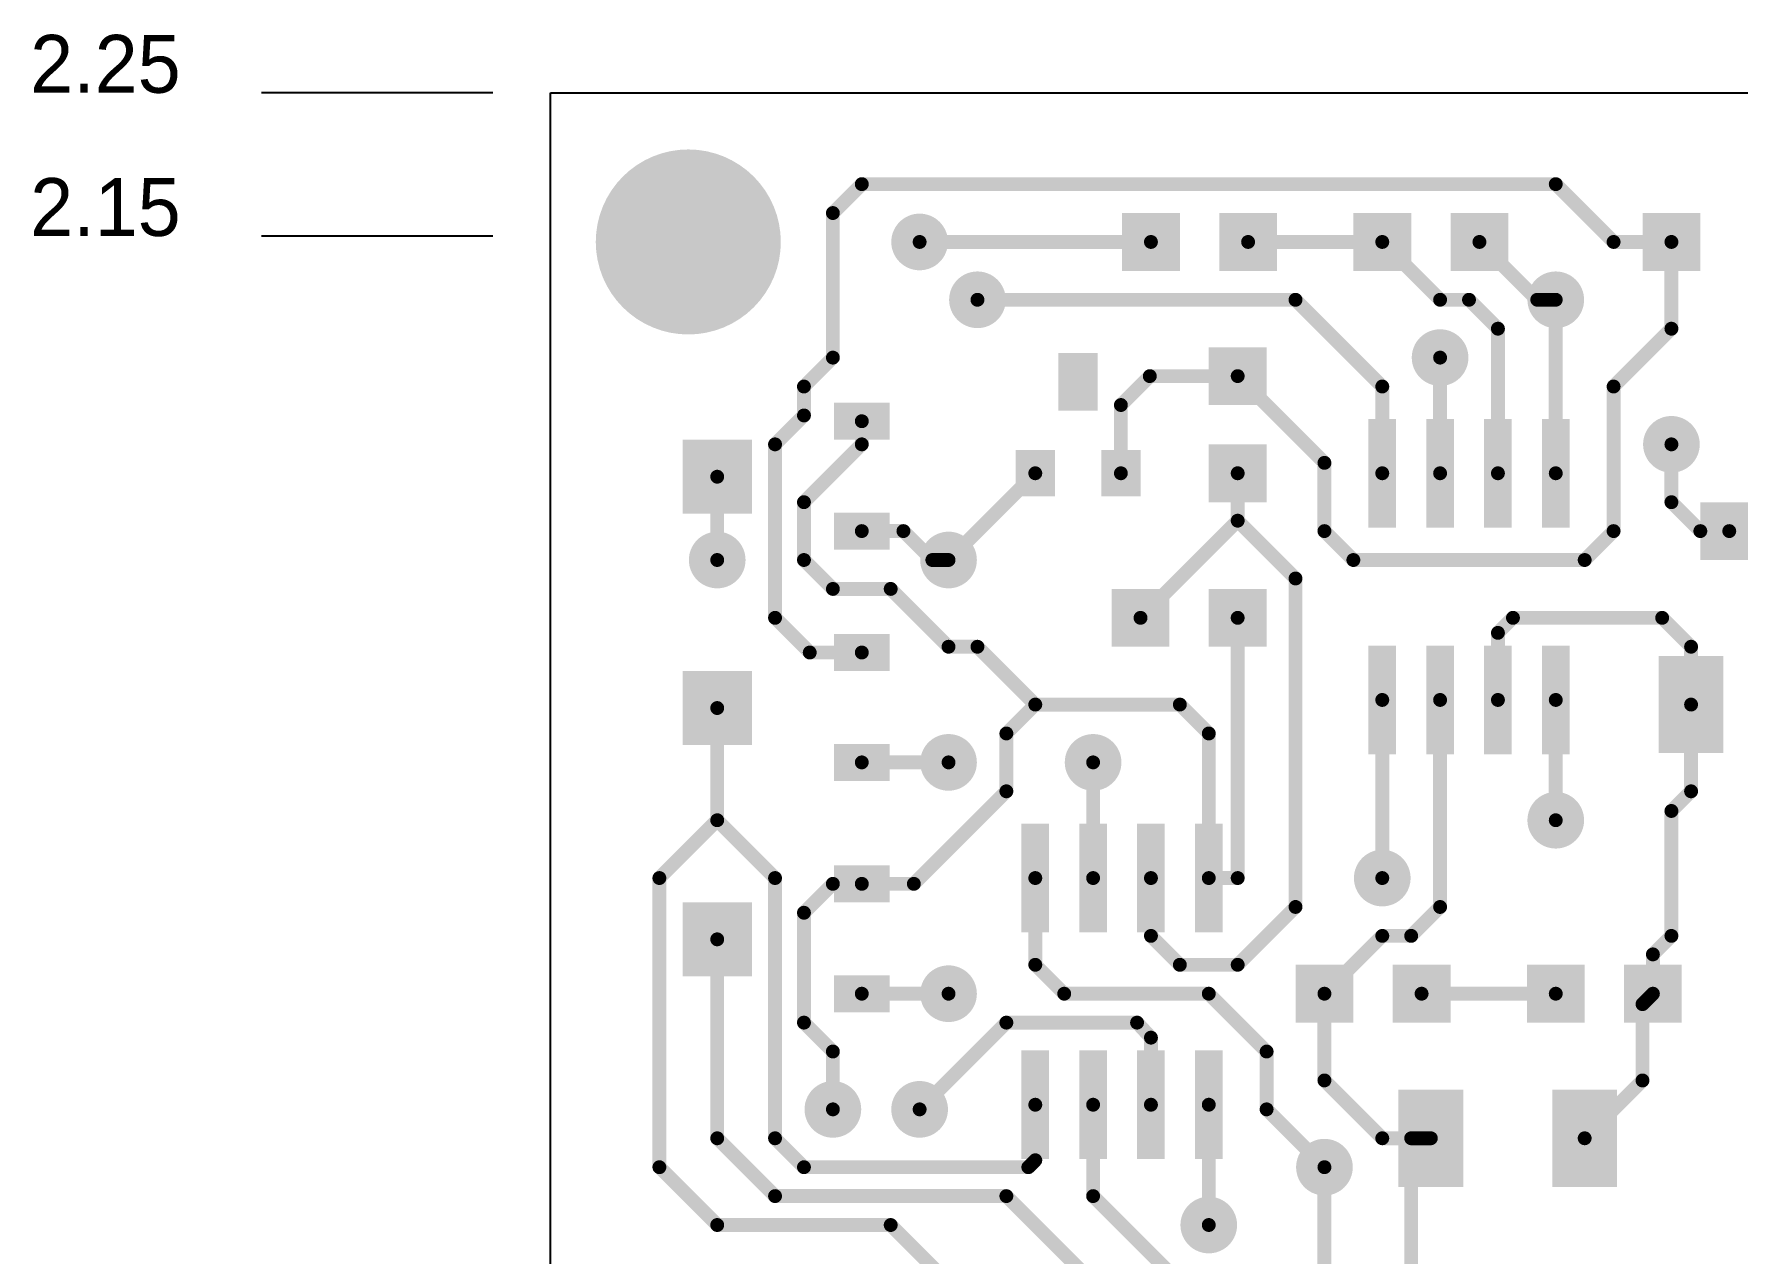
# Model space of a CAD drawing. Extents: x -0.35 to 2.85, y -0.25 to 2.55.
# Drawn here: x -0.347 to 1.127, y 1.496 to 2.551 of the extents above; entities that cross this region are included whole.
import ezdxf

# ---------------------------------------------------------------- set-up
doc = ezdxf.new("R2010")
doc.units = 0
doc.header["$MEASUREMENT"] = 0
doc.layers.get('0').update_dxf_attribs({"linetype": 'CONTINUOUS'})
doc.layers.add('TOP', color=7, linetype='CONTINUOUS')

msp = doc.modelspace()

# ---------------------------------------------------------------- linework, layer by layer
at = {"linetype": 'CONTINUOUS'}
for p, q in [((0.05, 2.5), (-0.15, 2.5)), ((0.1, 2.5), (2.4, 2.5)), ((0.1, 0.4), (0.1, 2.5)), ((0.05, 2.376), (-0.15, 2.376))]:
    msp.add_line(p, q, dxfattribs=at)
at = {"layer": 'TOP'}
for points, const_width in [([(0.179, 2.371, 1), (0.259, 2.371, 1)], 0.08), ([(0.366, 2.421, 1), (0.372, 2.421, 1)], 0.006), ([(0.366, 2.421, 1), (0.372, 2.421, 1)], 0.006), ([(0.966, 2.421, 1), (0.972, 2.421, 1)], 0.006), ([(0.966, 2.421, 1), (0.972, 2.421, 1)], 0.006), ([(0.341, 2.396, 1), (0.347, 2.396, 1)], 0.006), ([(0.341, 2.396, 1), (0.347, 2.396, 1)], 0.006), ([(0.407, 2.371, 1), (0.431, 2.371, 1)], 0.025), ([(0.416, 2.371, 1), (0.422, 2.371, 1)], 0.006), ([(0.616, 2.371, 1), (0.622, 2.371, 1)], 0.006), ([(0.7, 2.371, 1), (0.706, 2.371, 1)], 0.006), ([(0.816, 2.371, 1), (0.822, 2.371, 1)], 0.006), ([(0.816, 2.371, 1), (0.822, 2.371, 1)], 0.006), ([(0.9, 2.371, 1), (0.906, 2.371, 1)], 0.006), ([(1.016, 2.371, 1), (1.022, 2.371, 1)], 0.006), ([(1.016, 2.371, 1), (1.022, 2.371, 1)], 0.006), ([(1.066, 2.371, 1), (1.072, 2.371, 1)], 0.006), ([(1.066, 2.371, 1), (1.072, 2.371, 1)], 0.006), ([(0.457, 2.321, 1), (0.481, 2.321, 1)], 0.025), ([(0.957, 2.321, 1), (0.981, 2.321, 1)], 0.025), ([(0.466, 2.321, 1), (0.472, 2.321, 1)], 0.006), ([(0.741, 2.321, 1), (0.747, 2.321, 1)], 0.006), ([(0.741, 2.321, 1), (0.747, 2.321, 1)], 0.006), ([(0.866, 2.321, 1), (0.872, 2.321, 1)], 0.006), ([(0.866, 2.321, 1), (0.872, 2.321, 1)], 0.006), ([(0.891, 2.321, 1), (0.897, 2.321, 1)], 0.006), ([(0.891, 2.321, 1), (0.897, 2.321, 1)], 0.006), ([(0.95, 2.321, 1), (0.956, 2.321, 1)], 0.006), ([(0.95, 2.321, 1), (0.956, 2.321, 1)], 0.006), ([(0.966, 2.321, 1), (0.972, 2.321, 1)], 0.006), ([(0.966, 2.321, 1), (0.972, 2.321, 1)], 0.006), ([(0.966, 2.321, 1), (0.972, 2.321, 1)], 0.006), ([(0.916, 2.296, 1), (0.922, 2.296, 1)], 0.006), ([(0.916, 2.296, 1), (0.922, 2.296, 1)], 0.006), ([(1.066, 2.296, 1), (1.072, 2.296, 1)], 0.006), ([(1.066, 2.296, 1), (1.072, 2.296, 1)], 0.006), ([(0.857, 2.271, 1), (0.881, 2.271, 1)], 0.025), ([(0.341, 2.271, 1), (0.347, 2.271, 1)], 0.006), ([(0.341, 2.271, 1), (0.347, 2.271, 1)], 0.006), ([(0.866, 2.271, 1), (0.872, 2.271, 1)], 0.006), ([(0.615, 2.255, 1), (0.621, 2.255, 1)], 0.006), ([(0.615, 2.255, 1), (0.621, 2.255, 1)], 0.006), ([(0.691, 2.255, 1), (0.697, 2.255, 1)], 0.006), ([(0.691, 2.255, 1), (0.697, 2.255, 1)], 0.006), ([(0.316, 2.246, 1), (0.322, 2.246, 1)], 0.006), ([(0.316, 2.246, 1), (0.322, 2.246, 1)], 0.006), ([(0.816, 2.246, 1), (0.822, 2.246, 1)], 0.006), ([(0.816, 2.246, 1), (0.822, 2.246, 1)], 0.006), ([(1.016, 2.246, 1), (1.022, 2.246, 1)], 0.006), ([(1.016, 2.246, 1), (1.022, 2.246, 1)], 0.006), ([(0.316, 2.221, 1), (0.322, 2.221, 1)], 0.006), ([(0.316, 2.221, 1), (0.322, 2.221, 1)], 0.006), ([(0.59, 2.23, 1), (0.596, 2.23, 1)], 0.006), ([(0.59, 2.23, 1), (0.596, 2.23, 1)], 0.006), ([(0.366, 2.216, 1), (0.372, 2.216, 1)], 0.006), ([(1.057, 2.196, 1), (1.081, 2.196, 1)], 0.025), ([(0.291, 2.196, 1), (0.297, 2.196, 1)], 0.006), ([(0.291, 2.196, 1), (0.297, 2.196, 1)], 0.006), ([(0.366, 2.196, 1), (0.372, 2.196, 1)], 0.006), ([(0.366, 2.196, 1), (0.372, 2.196, 1)], 0.006), ([(1.066, 2.196, 1), (1.072, 2.196, 1)], 0.006), ([(0.766, 2.18, 1), (0.772, 2.18, 1)], 0.006), ([(0.766, 2.18, 1), (0.772, 2.18, 1)], 0.006), ([(0.241, 2.168, 1), (0.247, 2.168, 1)], 0.006), ([(0.516, 2.171, 1), (0.522, 2.171, 1)], 0.006), ([(0.516, 2.171, 1), (0.522, 2.171, 1)], 0.006), ([(0.59, 2.171, 1), (0.596, 2.171, 1)], 0.006), ([(0.691, 2.171, 1), (0.697, 2.171, 1)], 0.006), ([(0.816, 2.171, 1), (0.822, 2.171, 1)], 0.006), ([(0.866, 2.171, 1), (0.872, 2.171, 1)], 0.006), ([(0.916, 2.171, 1), (0.922, 2.171, 1)], 0.006), ([(0.966, 2.171, 1), (0.972, 2.171, 1)], 0.006), ([(0.966, 2.171, 1), (0.972, 2.171, 1)], 0.006), ([(0.316, 2.146, 1), (0.322, 2.146, 1)], 0.006), ([(0.316, 2.146, 1), (0.322, 2.146, 1)], 0.006), ([(1.066, 2.146, 1), (1.072, 2.146, 1)], 0.006), ([(1.066, 2.146, 1), (1.072, 2.146, 1)], 0.006), ([(0.366, 2.121, 1), (0.372, 2.121, 1)], 0.006), ([(0.402, 2.121, 1), (0.408, 2.121, 1)], 0.006), ([(0.402, 2.121, 1), (0.408, 2.121, 1)], 0.006), ([(0.691, 2.13, 1), (0.697, 2.13, 1)], 0.006), ([(0.691, 2.13, 1), (0.697, 2.13, 1)], 0.006), ([(0.691, 2.13, 1), (0.697, 2.13, 1)], 0.006), ([(0.691, 2.13, 1), (0.697, 2.13, 1)], 0.006), ([(0.766, 2.121, 1), (0.772, 2.121, 1)], 0.006), ([(0.766, 2.121, 1), (0.772, 2.121, 1)], 0.006), ([(1.016, 2.121, 1), (1.022, 2.121, 1)], 0.006), ([(1.016, 2.121, 1), (1.022, 2.121, 1)], 0.006), ([(1.091, 2.121, 1), (1.097, 2.121, 1)], 0.006), ([(1.091, 2.121, 1), (1.097, 2.121, 1)], 0.006), ([(1.116, 2.121, 1), (1.122, 2.121, 1)], 0.006), ([(0.232, 2.096, 1), (0.256, 2.096, 1)], 0.025), ([(0.432, 2.096, 1), (0.456, 2.096, 1)], 0.025), ([(0.241, 2.096, 1), (0.247, 2.096, 1)], 0.006), ([(0.316, 2.096, 1), (0.322, 2.096, 1)], 0.006), ([(0.316, 2.096, 1), (0.322, 2.096, 1)], 0.006), ([(0.427, 2.096, 1), (0.433, 2.096, 1)], 0.006), ([(0.427, 2.096, 1), (0.433, 2.096, 1)], 0.006), ([(0.441, 2.096, 1), (0.447, 2.096, 1)], 0.006), ([(0.441, 2.096, 1), (0.447, 2.096, 1)], 0.006), ([(0.441, 2.096, 1), (0.447, 2.096, 1)], 0.006), ([(0.791, 2.096, 1), (0.797, 2.096, 1)], 0.006), ([(0.791, 2.096, 1), (0.797, 2.096, 1)], 0.006), ([(0.991, 2.096, 1), (0.997, 2.096, 1)], 0.006), ([(0.991, 2.096, 1), (0.997, 2.096, 1)], 0.006), ([(0.741, 2.08, 1), (0.747, 2.08, 1)], 0.006), ([(0.741, 2.08, 1), (0.747, 2.08, 1)], 0.006), ([(0.341, 2.071, 1), (0.347, 2.071, 1)], 0.006), ([(0.341, 2.071, 1), (0.347, 2.071, 1)], 0.006), ([(0.391, 2.071, 1), (0.397, 2.071, 1)], 0.006), ([(0.391, 2.071, 1), (0.397, 2.071, 1)], 0.006), ([(0.291, 2.046, 1), (0.297, 2.046, 1)], 0.006), ([(0.291, 2.046, 1), (0.297, 2.046, 1)], 0.006), ([(0.607, 2.046, 1), (0.613, 2.046, 1)], 0.006), ([(0.607, 2.046, 1), (0.613, 2.046, 1)], 0.006), ([(0.691, 2.046, 1), (0.697, 2.046, 1)], 0.006), ([(0.929, 2.046, 1), (0.935, 2.046, 1)], 0.006), ([(0.929, 2.046, 1), (0.935, 2.046, 1)], 0.006), ([(1.058, 2.046, 1), (1.064, 2.046, 1)], 0.006), ([(1.058, 2.046, 1), (1.064, 2.046, 1)], 0.006), ([(0.916, 2.033, 1), (0.922, 2.033, 1)], 0.006), ([(0.916, 2.033, 1), (0.922, 2.033, 1)], 0.006), ([(0.321, 2.016, 1), (0.327, 2.016, 1)], 0.006), ([(0.321, 2.016, 1), (0.327, 2.016, 1)], 0.006), ([(0.366, 2.016, 1), (0.372, 2.016, 1)], 0.006), ([(0.441, 2.021, 1), (0.447, 2.021, 1)], 0.006), ([(0.441, 2.021, 1), (0.447, 2.021, 1)], 0.006), ([(0.466, 2.021, 1), (0.472, 2.021, 1)], 0.006), ([(0.466, 2.021, 1), (0.472, 2.021, 1)], 0.006), ([(1.083, 2.021, 1), (1.089, 2.021, 1)], 0.006), ([(1.083, 2.021, 1), (1.089, 2.021, 1)], 0.006), ([(0.516, 1.971, 1), (0.522, 1.971, 1)], 0.006), ([(0.516, 1.971, 1), (0.522, 1.971, 1)], 0.006), ([(0.516, 1.971, 1), (0.522, 1.971, 1)], 0.006), ([(0.516, 1.971, 1), (0.522, 1.971, 1)], 0.006), ([(0.641, 1.971, 1), (0.647, 1.971, 1)], 0.006), ([(0.641, 1.971, 1), (0.647, 1.971, 1)], 0.006), ([(0.641, 1.971, 1), (0.647, 1.971, 1)], 0.006), ([(0.641, 1.971, 1), (0.647, 1.971, 1)], 0.006), ([(0.816, 1.975, 1), (0.822, 1.975, 1)], 0.006), ([(0.816, 1.975, 1), (0.822, 1.975, 1)], 0.006), ([(0.866, 1.975, 1), (0.872, 1.975, 1)], 0.006), ([(0.916, 1.975, 1), (0.922, 1.975, 1)], 0.006), ([(0.966, 1.975, 1), (0.972, 1.975, 1)], 0.006), ([(0.966, 1.975, 1), (0.972, 1.975, 1)], 0.006), ([(1.083, 1.971, 1), (1.089, 1.971, 1)], 0.006), ([(1.083, 1.971, 1), (1.089, 1.971, 1)], 0.006), ([(0.241, 1.968, 1), (0.247, 1.968, 1)], 0.006), ([(0.241, 1.968, 1), (0.247, 1.968, 1)], 0.006), ([(0.432, 1.921, 1), (0.456, 1.921, 1)], 0.025), ([(0.432, 1.921, 1), (0.456, 1.921, 1)], 0.025), ([(0.432, 1.921, 1), (0.456, 1.921, 1)], 0.025), ([(0.491, 1.946, 1), (0.497, 1.946, 1)], 0.006), ([(0.491, 1.946, 1), (0.497, 1.946, 1)], 0.006), ([(0.557, 1.921, 1), (0.581, 1.921, 1)], 0.025), ([(0.557, 1.921, 1), (0.581, 1.921, 1)], 0.025), ([(0.666, 1.946, 1), (0.672, 1.946, 1)], 0.006), ([(0.666, 1.946, 1), (0.672, 1.946, 1)], 0.006), ([(0.666, 1.946, 1), (0.672, 1.946, 1)], 0.006), ([(0.666, 1.946, 1), (0.672, 1.946, 1)], 0.006), ([(0.366, 1.921, 1), (0.372, 1.921, 1)], 0.006), ([(0.366, 1.921, 1), (0.372, 1.921, 1)], 0.006), ([(0.366, 1.921, 1), (0.372, 1.921, 1)], 0.006), ([(0.441, 1.921, 1), (0.447, 1.921, 1)], 0.006), ([(0.441, 1.921, 1), (0.447, 1.921, 1)], 0.006), ([(0.441, 1.921, 1), (0.447, 1.921, 1)], 0.006), ([(0.566, 1.921, 1), (0.572, 1.921, 1)], 0.006), ([(0.566, 1.921, 1), (0.572, 1.921, 1)], 0.006), ([(0.491, 1.896, 1), (0.497, 1.896, 1)], 0.006), ([(0.491, 1.896, 1), (0.497, 1.896, 1)], 0.006), ([(1.083, 1.896, 1), (1.089, 1.896, 1)], 0.006), ([(1.083, 1.896, 1), (1.089, 1.896, 1)], 0.006), ([(0.957, 1.871, 1), (0.981, 1.871, 1)], 0.025), ([(0.957, 1.871, 1), (0.981, 1.871, 1)], 0.025), ([(0.241, 1.871, 1), (0.247, 1.871, 1)], 0.006), ([(0.241, 1.871, 1), (0.247, 1.871, 1)], 0.006), ([(0.241, 1.871, 1), (0.247, 1.871, 1)], 0.006), ([(0.241, 1.871, 1), (0.247, 1.871, 1)], 0.006), ([(0.966, 1.871, 1), (0.972, 1.871, 1)], 0.006), ([(0.966, 1.871, 1), (0.972, 1.871, 1)], 0.006), ([(1.066, 1.879, 1), (1.072, 1.879, 1)], 0.006), ([(1.066, 1.879, 1), (1.072, 1.879, 1)], 0.006), ([(0.807, 1.821, 1), (0.831, 1.821, 1)], 0.025), ([(0.807, 1.821, 1), (0.831, 1.821, 1)], 0.025), ([(0.191, 1.821, 1), (0.197, 1.821, 1)], 0.006), ([(0.191, 1.821, 1), (0.197, 1.821, 1)], 0.006), ([(0.291, 1.821, 1), (0.297, 1.821, 1)], 0.006), ([(0.291, 1.821, 1), (0.297, 1.821, 1)], 0.006), ([(0.516, 1.821, 1), (0.522, 1.821, 1)], 0.006), ([(0.516, 1.821, 1), (0.522, 1.821, 1)], 0.006), ([(0.566, 1.821, 1), (0.572, 1.821, 1)], 0.006), ([(0.566, 1.821, 1), (0.572, 1.821, 1)], 0.006), ([(0.616, 1.821, 1), (0.622, 1.821, 1)], 0.006), ([(0.666, 1.821, 1), (0.672, 1.821, 1)], 0.006), ([(0.666, 1.821, 1), (0.672, 1.821, 1)], 0.006), ([(0.666, 1.821, 1), (0.672, 1.821, 1)], 0.006), ([(0.691, 1.821, 1), (0.697, 1.821, 1)], 0.006), ([(0.691, 1.821, 1), (0.697, 1.821, 1)], 0.006), ([(0.816, 1.821, 1), (0.822, 1.821, 1)], 0.006), ([(0.816, 1.821, 1), (0.822, 1.821, 1)], 0.006), ([(0.341, 1.816, 1), (0.347, 1.816, 1)], 0.006), ([(0.341, 1.816, 1), (0.347, 1.816, 1)], 0.006), ([(0.366, 1.816, 1), (0.372, 1.816, 1)], 0.006), ([(0.366, 1.816, 1), (0.372, 1.816, 1)], 0.006), ([(0.411, 1.816, 1), (0.417, 1.816, 1)], 0.006), ([(0.411, 1.816, 1), (0.417, 1.816, 1)], 0.006), ([(0.741, 1.796, 1), (0.747, 1.796, 1)], 0.006), ([(0.741, 1.796, 1), (0.747, 1.796, 1)], 0.006), ([(0.866, 1.796, 1), (0.872, 1.796, 1)], 0.006), ([(0.866, 1.796, 1), (0.872, 1.796, 1)], 0.006), ([(0.316, 1.791, 1), (0.322, 1.791, 1)], 0.006), ([(0.316, 1.791, 1), (0.322, 1.791, 1)], 0.006), ([(0.241, 1.768, 1), (0.247, 1.768, 1)], 0.006), ([(0.616, 1.771, 1), (0.622, 1.771, 1)], 0.006), ([(0.616, 1.771, 1), (0.622, 1.771, 1)], 0.006), ([(0.816, 1.771, 1), (0.822, 1.771, 1)], 0.006), ([(0.816, 1.771, 1), (0.822, 1.771, 1)], 0.006), ([(0.841, 1.771, 1), (0.847, 1.771, 1)], 0.006), ([(0.841, 1.771, 1), (0.847, 1.771, 1)], 0.006), ([(1.066, 1.771, 1), (1.072, 1.771, 1)], 0.006), ([(1.066, 1.771, 1), (1.072, 1.771, 1)], 0.006), ([(1.05, 1.755, 1), (1.056, 1.755, 1)], 0.006), ([(1.05, 1.755, 1), (1.056, 1.755, 1)], 0.006), ([(0.432, 1.721, 1), (0.456, 1.721, 1)], 0.025), ([(0.516, 1.746, 1), (0.522, 1.746, 1)], 0.006), ([(0.516, 1.746, 1), (0.522, 1.746, 1)], 0.006), ([(0.516, 1.746, 1), (0.522, 1.746, 1)], 0.006), ([(0.516, 1.746, 1), (0.522, 1.746, 1)], 0.006), ([(0.641, 1.746, 1), (0.647, 1.746, 1)], 0.006), ([(0.641, 1.746, 1), (0.647, 1.746, 1)], 0.006), ([(0.691, 1.746, 1), (0.697, 1.746, 1)], 0.006), ([(0.691, 1.746, 1), (0.697, 1.746, 1)], 0.006), ([(0.366, 1.721, 1), (0.372, 1.721, 1)], 0.006), ([(0.441, 1.721, 1), (0.447, 1.721, 1)], 0.006), ([(0.541, 1.721, 1), (0.547, 1.721, 1)], 0.006), ([(0.541, 1.721, 1), (0.547, 1.721, 1)], 0.006), ([(0.541, 1.721, 1), (0.547, 1.721, 1)], 0.006), ([(0.541, 1.721, 1), (0.547, 1.721, 1)], 0.006), ([(0.666, 1.721, 1), (0.672, 1.721, 1)], 0.006), ([(0.666, 1.721, 1), (0.672, 1.721, 1)], 0.006), ([(0.666, 1.721, 1), (0.672, 1.721, 1)], 0.006), ([(0.666, 1.721, 1), (0.672, 1.721, 1)], 0.006), ([(0.766, 1.721, 1), (0.772, 1.721, 1)], 0.006), ([(0.766, 1.721, 1), (0.772, 1.721, 1)], 0.006), ([(0.85, 1.721, 1), (0.856, 1.721, 1)], 0.006), ([(0.966, 1.721, 1), (0.972, 1.721, 1)], 0.006), ([(1.05, 1.721, 1), (1.056, 1.721, 1)], 0.006), ([(1.05, 1.721, 1), (1.056, 1.721, 1)], 0.006), ([(1.041, 1.712, 1), (1.047, 1.712, 1)], 0.006), ([(1.041, 1.712, 1), (1.047, 1.712, 1)], 0.006), ([(0.316, 1.696, 1), (0.322, 1.696, 1)], 0.006), ([(0.316, 1.696, 1), (0.322, 1.696, 1)], 0.006), ([(0.491, 1.696, 1), (0.497, 1.696, 1)], 0.006), ([(0.491, 1.696, 1), (0.497, 1.696, 1)], 0.006), ([(0.604, 1.696, 1), (0.61, 1.696, 1)], 0.006), ([(0.604, 1.696, 1), (0.61, 1.696, 1)], 0.006), ([(0.616, 1.683, 1), (0.622, 1.683, 1)], 0.006), ([(0.616, 1.683, 1), (0.622, 1.683, 1)], 0.006), ([(0.341, 1.671, 1), (0.347, 1.671, 1)], 0.006), ([(0.341, 1.671, 1), (0.347, 1.671, 1)], 0.006), ([(0.716, 1.671, 1), (0.722, 1.671, 1)], 0.006), ([(0.716, 1.671, 1), (0.722, 1.671, 1)], 0.006), ([(0.716, 1.671, 1), (0.722, 1.671, 1)], 0.006), ([(0.716, 1.671, 1), (0.722, 1.671, 1)], 0.006), ([(0.766, 1.646, 1), (0.772, 1.646, 1)], 0.006), ([(0.766, 1.646, 1), (0.772, 1.646, 1)], 0.006), ([(1.041, 1.646, 1), (1.047, 1.646, 1)], 0.006), ([(1.041, 1.646, 1), (1.047, 1.646, 1)], 0.006), ([(0.332, 1.621, 1), (0.356, 1.621, 1)], 0.025), ([(0.407, 1.621, 1), (0.431, 1.621, 1)], 0.025), ([(0.341, 1.621, 1), (0.347, 1.621, 1)], 0.006), ([(0.416, 1.621, 1), (0.422, 1.621, 1)], 0.006), ([(0.516, 1.625, 1), (0.522, 1.625, 1)], 0.006), ([(0.566, 1.625, 1), (0.572, 1.625, 1)], 0.006), ([(0.616, 1.625, 1), (0.622, 1.625, 1)], 0.006), ([(0.666, 1.625, 1), (0.672, 1.625, 1)], 0.006), ([(0.716, 1.621, 1), (0.722, 1.621, 1)], 0.006), ([(0.716, 1.621, 1), (0.722, 1.621, 1)], 0.006), ([(0.716, 1.621, 1), (0.722, 1.621, 1)], 0.006), ([(0.716, 1.621, 1), (0.722, 1.621, 1)], 0.006), ([(0.241, 1.596, 1), (0.247, 1.596, 1)], 0.006), ([(0.241, 1.596, 1), (0.247, 1.596, 1)], 0.006), ([(0.291, 1.596, 1), (0.297, 1.596, 1)], 0.006), ([(0.291, 1.596, 1), (0.297, 1.596, 1)], 0.006), ([(0.757, 1.571, 1), (0.781, 1.571, 1)], 0.025), ([(0.816, 1.596, 1), (0.822, 1.596, 1)], 0.006), ([(0.816, 1.596, 1), (0.822, 1.596, 1)], 0.006), ([(0.841, 1.596, 1), (0.847, 1.596, 1)], 0.006), ([(0.841, 1.596, 1), (0.847, 1.596, 1)], 0.006), ([(0.841, 1.596, 1), (0.847, 1.596, 1)], 0.006), ([(0.841, 1.596, 1), (0.847, 1.596, 1)], 0.006), ([(0.858, 1.596, 1), (0.864, 1.596, 1)], 0.006), ([(0.858, 1.596, 1), (0.864, 1.596, 1)], 0.006), ([(0.858, 1.596, 1), (0.864, 1.596, 1)], 0.006), ([(0.991, 1.596, 1), (0.997, 1.596, 1)], 0.006), ([(0.191, 1.571, 1), (0.197, 1.571, 1)], 0.006), ([(0.191, 1.571, 1), (0.197, 1.571, 1)], 0.006), ([(0.316, 1.571, 1), (0.322, 1.571, 1)], 0.006), ([(0.316, 1.571, 1), (0.322, 1.571, 1)], 0.006), ([(0.51, 1.571, 1), (0.516, 1.571, 1)], 0.006), ([(0.51, 1.571, 1), (0.516, 1.571, 1)], 0.006), ([(0.516, 1.577, 1), (0.522, 1.577, 1)], 0.006), ([(0.516, 1.577, 1), (0.522, 1.577, 1)], 0.006), ([(0.766, 1.571, 1), (0.772, 1.571, 1)], 0.006), ([(0.766, 1.571, 1), (0.772, 1.571, 1)], 0.006), ([(0.766, 1.571, 1), (0.772, 1.571, 1)], 0.006), ([(0.291, 1.546, 1), (0.297, 1.546, 1)], 0.006), ([(0.291, 1.546, 1), (0.297, 1.546, 1)], 0.006), ([(0.491, 1.546, 1), (0.497, 1.546, 1)], 0.006), ([(0.491, 1.546, 1), (0.497, 1.546, 1)], 0.006), ([(0.566, 1.546, 1), (0.572, 1.546, 1)], 0.006), ([(0.566, 1.546, 1), (0.572, 1.546, 1)], 0.006), ([(0.657, 1.521, 1), (0.681, 1.521, 1)], 0.025), ([(0.241, 1.521, 1), (0.247, 1.521, 1)], 0.006), ([(0.241, 1.521, 1), (0.247, 1.521, 1)], 0.006), ([(0.391, 1.521, 1), (0.397, 1.521, 1)], 0.006), ([(0.391, 1.521, 1), (0.397, 1.521, 1)], 0.006), ([(0.666, 1.521, 1), (0.672, 1.521, 1)], 0.006)]:
    msp.add_lwpolyline(points, format="xyb", close=True, dxfattribs=dict(at, const_width=const_width))
at = {"layer": 'TOP', "const_width": 0.012}
for points in [[(0.369, 2.421), (0.344, 2.396)], [(0.969, 2.421), (0.369, 2.421)], [(1.019, 2.371), (0.969, 2.421)], [(0.344, 2.396), (0.344, 2.271)], [(0.419, 2.371), (0.619, 2.371)], [(0.703, 2.371), (0.819, 2.371)], [(0.819, 2.371), (0.869, 2.321)], [(0.903, 2.371), (0.953, 2.321)], [(1.069, 2.371), (1.019, 2.371)], [(1.069, 2.371), (1.069, 2.296)], [(0.744, 2.321), (0.469, 2.321)], [(0.819, 2.246), (0.744, 2.321)], [(0.869, 2.321), (0.894, 2.321)], [(0.894, 2.321), (0.919, 2.296)], [(0.953, 2.321), (0.969, 2.321)], [(0.969, 2.321), (0.969, 2.171)], [(0.969, 2.321), (0.969, 2.171)], [(0.919, 2.296), (0.919, 2.171)], [(1.069, 2.296), (1.019, 2.246)], [(0.344, 2.271), (0.319, 2.246)], [(0.869, 2.171), (0.869, 2.271)], [(0.618, 2.255), (0.593, 2.23)], [(0.694, 2.255), (0.618, 2.255)], [(0.769, 2.18), (0.694, 2.255)], [(0.319, 2.246), (0.319, 2.221)], [(0.819, 2.171), (0.819, 2.246)], [(1.019, 2.246), (1.019, 2.121)], [(0.319, 2.221), (0.294, 2.196)], [(0.593, 2.23), (0.593, 2.171)], [(0.369, 2.216), (0.369, 2.196)], [(0.294, 2.196), (0.294, 2.046)], [(0.369, 2.196), (0.319, 2.146)], [(1.069, 2.146), (1.069, 2.196)], [(0.769, 2.121), (0.769, 2.18)], [(0.244, 2.168), (0.244, 2.096)], [(0.519, 2.171), (0.444, 2.096)], [(0.519, 2.171), (0.444, 2.096)], [(0.694, 2.13), (0.694, 2.171)], [(0.319, 2.146), (0.319, 2.096)], [(1.094, 2.121), (1.069, 2.146)], [(0.405, 2.121), (0.369, 2.121)], [(0.43, 2.096), (0.405, 2.121)], [(0.61, 2.046), (0.694, 2.13)], [(0.61, 2.046), (0.694, 2.13)], [(0.694, 2.13), (0.744, 2.08)], [(0.794, 2.096), (0.769, 2.121)], [(1.019, 2.121), (0.994, 2.096)], [(1.119, 2.121), (1.094, 2.121)], [(0.319, 2.096), (0.344, 2.071)], [(0.444, 2.096), (0.43, 2.096)], [(0.994, 2.096), (0.794, 2.096)], [(0.744, 2.08), (0.744, 1.796)], [(0.344, 2.071), (0.394, 2.071)], [(0.394, 2.071), (0.444, 2.021)], [(0.294, 2.046), (0.324, 2.016)], [(0.694, 1.821), (0.694, 2.046)], [(0.932, 2.046), (0.919, 2.033)], [(1.061, 2.046), (0.932, 2.046)], [(1.086, 2.021), (1.061, 2.046)], [(0.919, 2.033), (0.919, 1.975)], [(0.324, 2.016), (0.369, 2.016)], [(0.444, 2.021), (0.469, 2.021)], [(0.469, 2.021), (0.519, 1.971)], [(1.086, 1.971), (1.086, 2.021)], [(0.519, 1.971), (0.494, 1.946)], [(0.644, 1.971), (0.519, 1.971)], [(0.519, 1.971), (0.644, 1.971)], [(0.669, 1.946), (0.644, 1.971)], [(0.644, 1.971), (0.669, 1.946)], [(0.819, 1.975), (0.819, 1.821)], [(0.819, 1.975), (0.819, 1.821)], [(0.869, 1.975), (0.869, 1.796)], [(0.969, 1.975), (0.969, 1.871)], [(0.969, 1.871), (0.969, 1.975)], [(1.086, 1.896), (1.086, 1.971)], [(0.244, 1.968), (0.244, 1.871)], [(0.244, 1.968), (0.244, 1.871)], [(0.494, 1.946), (0.494, 1.896)], [(0.669, 1.821), (0.669, 1.946)], [(0.669, 1.946), (0.669, 1.821)], [(0.444, 1.921), (0.369, 1.921)], [(0.369, 1.921), (0.444, 1.921)], [(0.444, 1.921), (0.369, 1.921)], [(0.569, 1.921), (0.569, 1.821)], [(0.569, 1.921), (0.569, 1.821)], [(0.494, 1.896), (0.414, 1.816)], [(1.069, 1.879), (1.086, 1.896)], [(0.244, 1.871), (0.194, 1.821)], [(0.244, 1.871), (0.294, 1.821)], [(1.069, 1.771), (1.069, 1.879)], [(0.194, 1.821), (0.194, 1.571)], [(0.294, 1.821), (0.294, 1.596)], [(0.519, 1.746), (0.519, 1.821)], [(0.519, 1.821), (0.519, 1.746)], [(0.619, 1.771), (0.619, 1.821)], [(0.669, 1.821), (0.694, 1.821)], [(0.319, 1.791), (0.344, 1.816)], [(0.344, 1.816), (0.369, 1.816)], [(0.414, 1.816), (0.369, 1.816)], [(0.744, 1.796), (0.694, 1.746)], [(0.869, 1.796), (0.844, 1.771)], [(0.319, 1.696), (0.319, 1.791)], [(0.244, 1.596), (0.244, 1.768)], [(0.644, 1.746), (0.619, 1.771)], [(0.819, 1.771), (0.769, 1.721)], [(0.844, 1.771), (0.819, 1.771)], [(1.053, 1.755), (1.069, 1.771)], [(1.053, 1.721), (1.053, 1.755)], [(0.544, 1.721), (0.519, 1.746)], [(0.519, 1.746), (0.544, 1.721)], [(0.694, 1.746), (0.644, 1.746)], [(0.369, 1.721), (0.444, 1.721)], [(0.669, 1.721), (0.544, 1.721)], [(0.544, 1.721), (0.669, 1.721)], [(0.719, 1.671), (0.669, 1.721)], [(0.669, 1.721), (0.719, 1.671)], [(0.769, 1.721), (0.769, 1.646)], [(0.853, 1.721), (0.969, 1.721)], [(1.053, 1.721), (1.044, 1.712)], [(1.044, 1.712), (1.044, 1.646)], [(0.344, 1.671), (0.319, 1.696)], [(0.494, 1.696), (0.419, 1.621)], [(0.607, 1.696), (0.494, 1.696)], [(0.619, 1.683), (0.607, 1.696)], [(0.619, 1.625), (0.619, 1.683)], [(0.344, 1.621), (0.344, 1.671)], [(0.719, 1.621), (0.719, 1.671)], [(0.719, 1.671), (0.719, 1.621)], [(0.769, 1.646), (0.819, 1.596)], [(1.044, 1.646), (0.994, 1.596)], [(0.519, 1.577), (0.519, 1.625)], [(0.569, 1.625), (0.569, 1.546)], [(0.669, 1.521), (0.669, 1.625)], [(0.769, 1.571), (0.719, 1.621)], [(0.719, 1.621), (0.769, 1.571)], [(0.294, 1.546), (0.244, 1.596)], [(0.294, 1.596), (0.319, 1.571)], [(0.819, 1.596), (0.861, 1.596)], [(0.861, 1.596), (0.844, 1.596)], [(0.844, 1.596), (0.844, 1.471)], [(0.844, 1.471), (0.844, 1.596)], [(0.844, 1.596), (0.861, 1.596)], [(0.194, 1.571), (0.244, 1.521)], [(0.319, 1.571), (0.513, 1.571)], [(0.513, 1.571), (0.519, 1.577)], [(0.769, 1.421), (0.769, 1.571)], [(0.494, 1.546), (0.294, 1.546)], [(0.569, 1.471), (0.494, 1.546)], [(0.569, 1.546), (0.644, 1.471)], [(0.244, 1.521), (0.394, 1.521)], [(0.394, 1.521), (0.444, 1.471)]]:
    msp.add_lwpolyline(points, dxfattribs=at)
at = {"layer": 'TOP'}
for points in [[(0.594, 2.346), (0.644, 2.346), (0.594, 2.396), (0.644, 2.396)], [(0.678, 2.346), (0.728, 2.346), (0.678, 2.396), (0.728, 2.396)], [(0.794, 2.346), (0.844, 2.346), (0.794, 2.396), (0.844, 2.396)], [(0.878, 2.346), (0.928, 2.346), (0.878, 2.396), (0.928, 2.396)], [(1.044, 2.346), (1.094, 2.346), (1.044, 2.396), (1.094, 2.396)], [(0.539, 2.225), (0.573, 2.225), (0.539, 2.275), (0.573, 2.275)], [(0.669, 2.23), (0.719, 2.23), (0.669, 2.28), (0.719, 2.28)], [(0.345, 2.2), (0.393, 2.2), (0.345, 2.232), (0.393, 2.232)], [(0.807, 2.124), (0.831, 2.124), (0.807, 2.218), (0.831, 2.218)], [(0.857, 2.124), (0.881, 2.124), (0.857, 2.218), (0.881, 2.218)], [(0.907, 2.124), (0.931, 2.124), (0.907, 2.218), (0.931, 2.218)], [(0.957, 2.124), (0.981, 2.124), (0.957, 2.218), (0.981, 2.218)], [(0.214, 2.136), (0.274, 2.136), (0.214, 2.2), (0.274, 2.2)], [(0.669, 2.146), (0.719, 2.146), (0.669, 2.196), (0.719, 2.196)], [(0.502, 2.151), (0.536, 2.151), (0.502, 2.191), (0.536, 2.191)], [(0.576, 2.151), (0.61, 2.151), (0.576, 2.191), (0.61, 2.191)], [(0.345, 2.105), (0.393, 2.105), (0.345, 2.137), (0.393, 2.137)], [(1.094, 2.096), (1.144, 2.096), (1.094, 2.146), (1.144, 2.146)], [(0.585, 2.021), (0.635, 2.021), (0.585, 2.071), (0.635, 2.071)], [(0.669, 2.021), (0.719, 2.021), (0.669, 2.071), (0.719, 2.071)], [(0.345, 2), (0.393, 2), (0.345, 2.032), (0.393, 2.032)], [(0.807, 1.928), (0.831, 1.928), (0.807, 2.022), (0.831, 2.022)], [(0.857, 1.928), (0.881, 1.928), (0.857, 2.022), (0.881, 2.022)], [(0.907, 1.928), (0.931, 1.928), (0.907, 2.022), (0.931, 2.022)], [(0.957, 1.928), (0.981, 1.928), (0.957, 2.022), (0.981, 2.022)], [(1.058, 1.929), (1.114, 1.929), (1.058, 2.013), (1.114, 2.013)], [(0.214, 1.936), (0.274, 1.936), (0.214, 2), (0.274, 2)], [(0.345, 1.905), (0.393, 1.905), (0.345, 1.937), (0.393, 1.937)], [(0.507, 1.774), (0.531, 1.774), (0.507, 1.868), (0.531, 1.868)], [(0.557, 1.774), (0.581, 1.774), (0.557, 1.868), (0.581, 1.868)], [(0.607, 1.774), (0.631, 1.774), (0.607, 1.868), (0.631, 1.868)], [(0.657, 1.774), (0.681, 1.774), (0.657, 1.868), (0.681, 1.868)], [(0.345, 1.8), (0.393, 1.8), (0.345, 1.832), (0.393, 1.832)], [(0.214, 1.736), (0.274, 1.736), (0.214, 1.8), (0.274, 1.8)], [(0.744, 1.696), (0.794, 1.696), (0.744, 1.746), (0.794, 1.746)], [(0.828, 1.696), (0.878, 1.696), (0.828, 1.746), (0.878, 1.746)], [(0.944, 1.696), (0.994, 1.696), (0.944, 1.746), (0.994, 1.746)], [(1.028, 1.696), (1.078, 1.696), (1.028, 1.746), (1.078, 1.746)], [(0.345, 1.705), (0.393, 1.705), (0.345, 1.737), (0.393, 1.737)], [(0.507, 1.578), (0.531, 1.578), (0.507, 1.672), (0.531, 1.672)], [(0.557, 1.578), (0.581, 1.578), (0.557, 1.672), (0.581, 1.672)], [(0.607, 1.578), (0.631, 1.578), (0.607, 1.672), (0.631, 1.672)], [(0.657, 1.578), (0.681, 1.578), (0.657, 1.672), (0.681, 1.672)], [(0.833, 1.554), (0.889, 1.554), (0.833, 1.638), (0.889, 1.638)], [(0.966, 1.554), (1.022, 1.554), (0.966, 1.638), (1.022, 1.638)]]:
    msp.add_solid(points, dxfattribs=at)

# ---------------------------------------------------------------- texts
at = {"linetype": 'CONTINUOUS'}
for s, p in [('2.25', (-0.35, 2.5)), ('2.25', (-0.35, 2.5)), ('2.25', (-0.35, 2.5)), ('2.25', (-0.35, 2.5)), ('2.25', (-0.35, 2.5)), ('2.15', (-0.35, 2.3762))]:
    msp.add_text(s, height=0.05, dxfattribs=at).set_placement(p)

doc.saveas('drawing.dxf')
